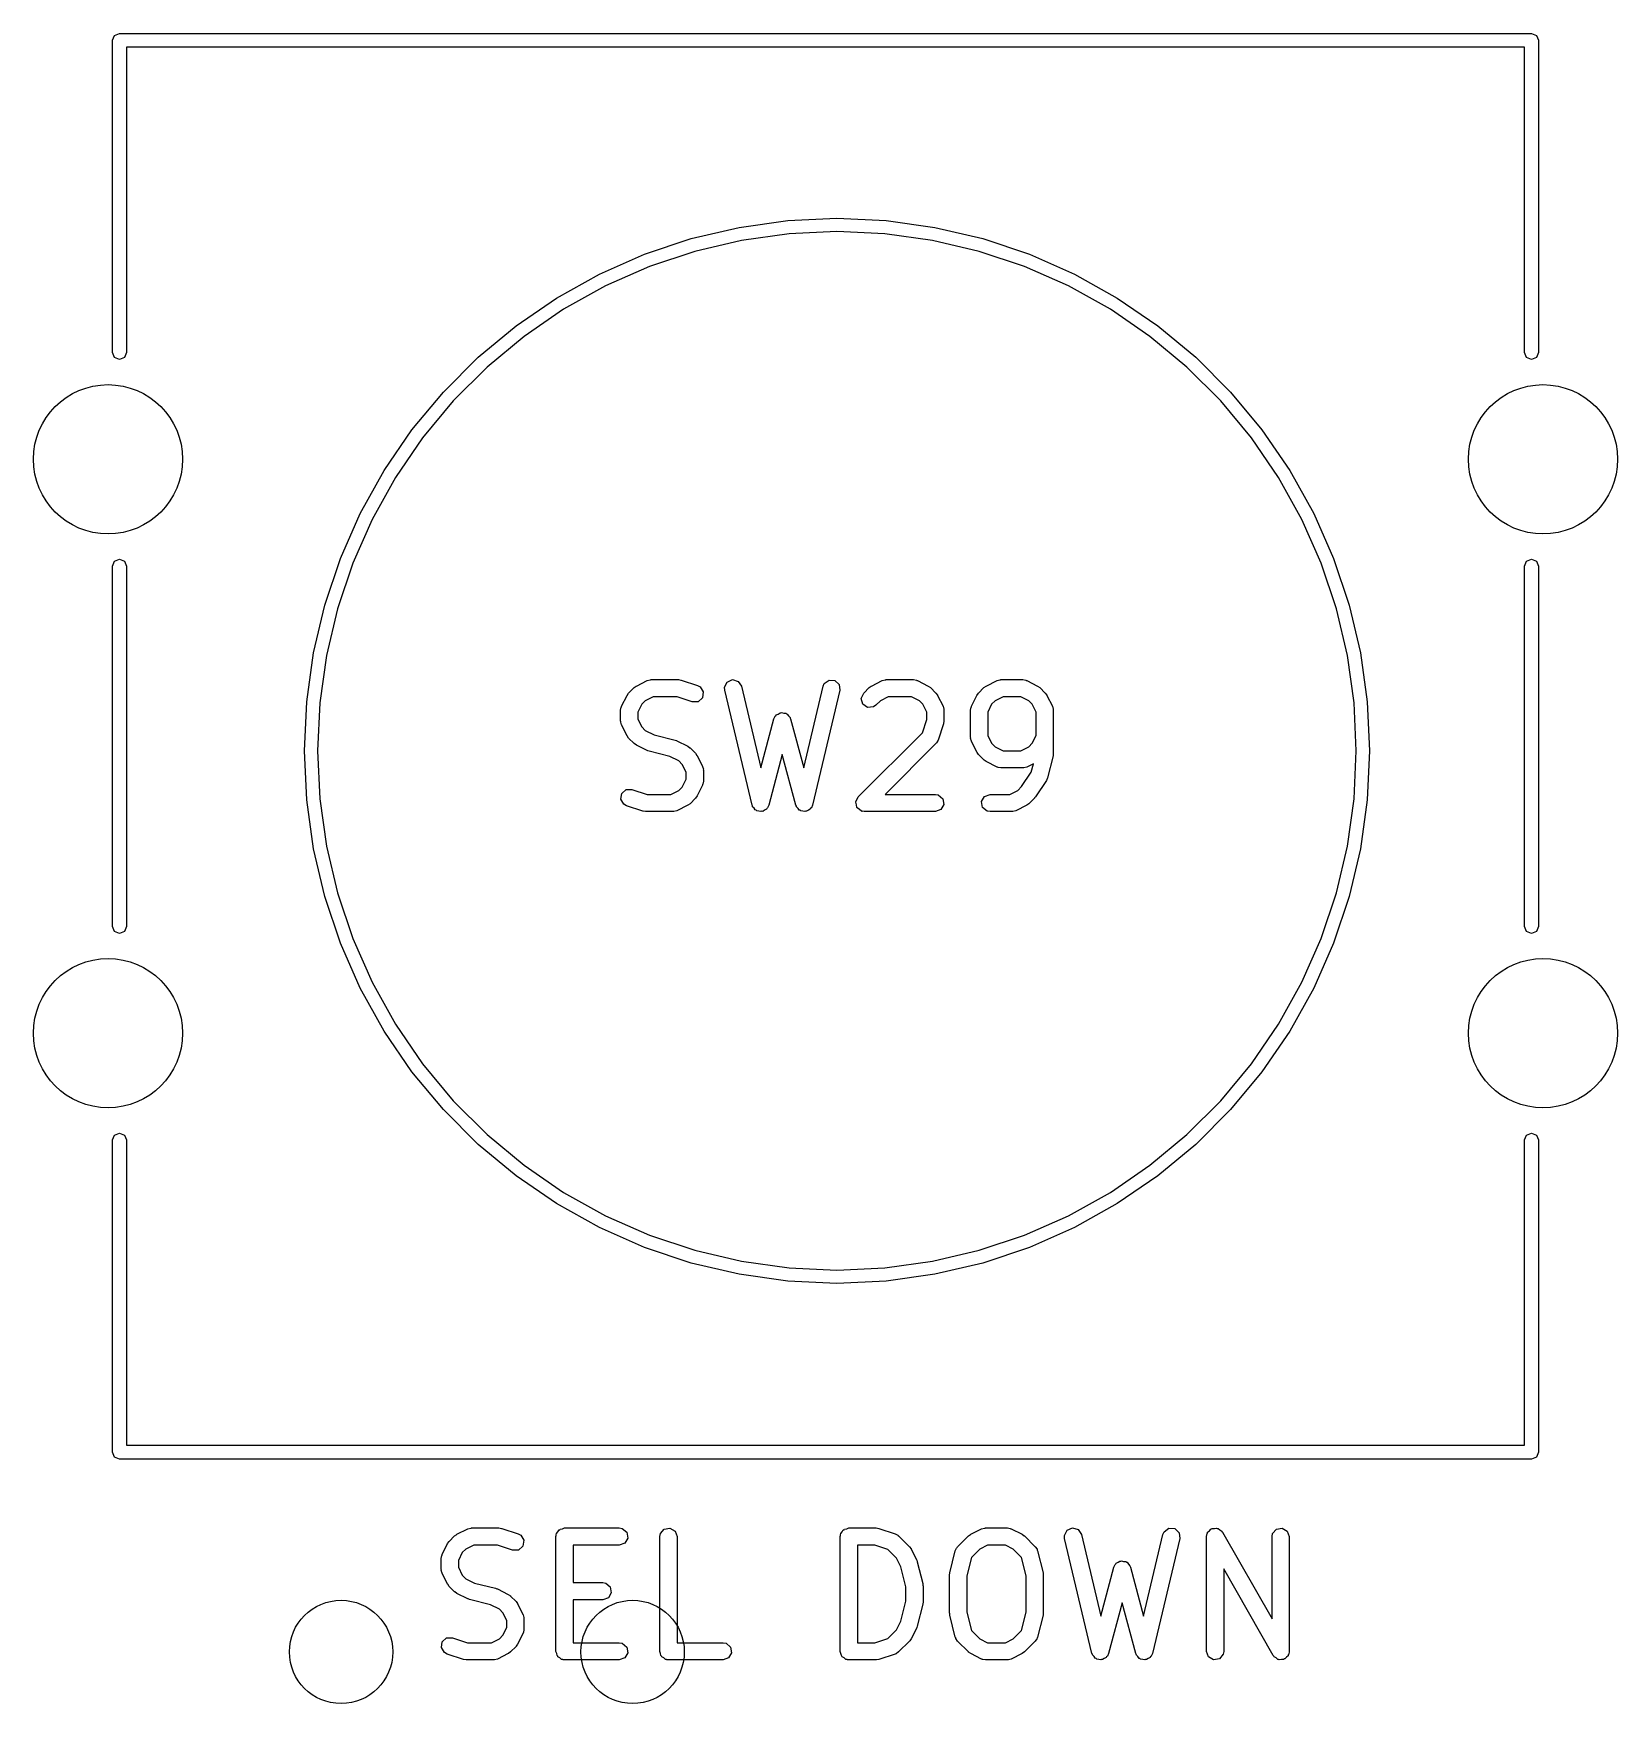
# Model space of a CAD drawing. Extents: x 36 to 247, y -101 to -40.
# Drawn here: x 210.02 to 223.82, y -78.5 to -63.95 of the extents above; entities that cross this region are included whole.
import ezdxf

# ---------------------------------------------------------------- set-up
doc = ezdxf.new("R2010")
doc.units = 0
doc.layers.add('BLACK', color=7, linetype='CONTINUOUS')

msp = doc.modelspace()

# ---------------------------------------------------------------- linework, layer by layer
at = {"layer": 'BLACK', "linetype": 'CONTINUOUS'}
for p, q in [((210.71, -64.01), (210.727574, -63.967574)), ((210.71, -66.73), (210.71, -64.01)), ((210.727574, -63.967574), (210.77, -63.95)), ((210.77, -63.95), (223.07, -63.95)), ((223.07, -63.95), (223.112426, -63.967574)), ((223.112426, -63.967574), (223.13, -64.01)), ((223.13, -64.01), (223.13, -66.73)), ((223.01, -64.07), (210.83, -64.07)), ((210.83, -64.07), (210.83, -66.73)), ((223.01, -66.73), (223.01, -64.07)), ((216.167577, -65.639939), (216.591962, -65.580739)), ((216.591962, -65.580739), (217.02, -65.56095)), ((217.02, -65.56095), (217.448038, -65.580739)), ((217.448038, -65.580739), (217.872423, -65.639939)), ((215.344182, -65.874215), (215.750464, -65.738043)), ((215.750464, -65.738043), (216.167577, -65.639939)), ((216.18874, -65.753151), (215.781982, -65.848819)), ((216.602589, -65.695421), (216.18874, -65.753151)), ((217.02, -65.676123), (216.602589, -65.695421)), ((217.437411, -65.695421), (217.02, -65.676123)), ((217.85126, -65.753151), (217.437411, -65.695421)), ((218.258018, -65.848819), (217.85126, -65.753151)), ((217.872423, -65.639939), (218.289536, -65.738043)), ((218.289536, -65.738043), (218.695818, -65.874215)), ((214.952197, -66.047293), (215.344182, -65.874215)), ((215.781982, -65.848819), (215.385787, -65.98161)), ((218.654213, -65.98161), (218.258018, -65.848819)), ((218.695818, -65.874215), (219.087803, -66.047293)), ((214.577855, -66.2558), (214.952197, -66.047293)), ((215.385787, -65.98161), (215.003535, -66.150391)), ((219.036465, -66.150391), (218.654213, -65.98161)), ((219.087803, -66.047293), (219.462145, -66.2558)), ((215.003535, -66.150391), (214.638486, -66.353722)), ((219.401514, -66.353722), (219.036465, -66.150391)), ((214.224348, -66.497958), (214.577855, -66.2558)), ((219.462145, -66.2558), (219.815652, -66.497958)), ((214.638486, -66.353722), (214.293755, -66.589868)), ((219.746245, -66.589868), (219.401514, -66.353722)), ((213.894692, -66.771701), (214.224348, -66.497958)), ((214.293755, -66.589868), (213.972284, -66.856815)), ((220.067716, -66.856815), (219.746245, -66.589868)), ((219.815652, -66.497958), (220.145308, -66.771701)), ((210.727574, -66.772426), (210.71, -66.73)), ((210.77, -66.79), (210.727574, -66.772426)), ((210.812426, -66.772426), (210.77, -66.79)), ((210.83, -66.73), (210.812426, -66.772426)), ((213.591701, -67.074692), (213.894692, -66.771701)), ((220.145308, -66.771701), (220.448299, -67.074692)), ((223.027574, -66.772426), (223.01, -66.73)), ((223.07, -66.79), (223.027574, -66.772426)), ((223.112426, -66.772426), (223.07, -66.79)), ((223.13, -66.73), (223.112426, -66.772426)), ((213.972284, -66.856815), (213.676815, -67.152284)), ((220.363185, -67.152284), (220.067716, -66.856815)), ((213.317958, -67.404348), (213.591701, -67.074692)), ((220.448299, -67.074692), (220.722042, -67.404348)), ((213.676815, -67.152284), (213.409868, -67.473755)), ((220.630132, -67.473755), (220.363185, -67.152284)), ((213.0758, -67.757855), (213.317958, -67.404348)), ((213.409868, -67.473755), (213.173722, -67.818486)), ((220.866278, -67.818486), (220.630132, -67.473755)), ((220.722042, -67.404348), (220.9642, -67.757855)), ((212.867293, -68.132197), (213.0758, -67.757855)), ((220.9642, -67.757855), (221.172707, -68.132197)), ((213.173722, -67.818486), (212.970391, -68.183535)), ((221.069609, -68.183535), (220.866278, -67.818486)), ((212.694215, -68.524182), (212.867293, -68.132197)), ((212.970391, -68.183535), (212.80161, -68.565787)), ((221.23839, -68.565787), (221.069609, -68.183535)), ((221.172707, -68.132197), (221.345785, -68.524182)), ((210.727574, -68.547574), (210.77, -68.53)), ((210.77, -68.53), (210.812426, -68.547574)), ((212.558043, -68.930464), (212.694215, -68.524182)), ((221.345785, -68.524182), (221.481957, -68.930464)), ((223.027574, -68.547574), (223.07, -68.53)), ((223.07, -68.53), (223.112426, -68.547574)), ((210.71, -68.59), (210.727574, -68.547574)), ((210.71, -71.73), (210.71, -68.59)), ((210.812426, -68.547574), (210.83, -68.59)), ((210.83, -68.59), (210.83, -71.73)), ((212.80161, -68.565787), (212.668819, -68.961982)), ((221.371181, -68.961982), (221.23839, -68.565787)), ((223.01, -68.59), (223.027574, -68.547574)), ((223.01, -71.73), (223.01, -68.59)), ((223.112426, -68.547574), (223.13, -68.59)), ((223.13, -68.59), (223.13, -71.73)), ((212.459939, -69.347577), (212.558043, -68.930464)), ((212.668819, -68.961982), (212.573151, -69.36874)), ((221.466849, -69.36874), (221.371181, -68.961982)), ((221.481957, -68.930464), (221.580061, -69.347577)), ((212.400739, -69.771962), (212.459939, -69.347577)), ((212.573151, -69.36874), (212.515421, -69.782589)), ((221.524579, -69.782589), (221.466849, -69.36874)), ((221.580061, -69.347577), (221.639261, -69.771962)), ((215.205062, -69.697024), (215.252681, -69.649405)), ((215.252681, -69.649405), (215.271047, -69.636545)), ((215.271047, -69.636545), (215.272173, -69.635356)), ((215.272173, -69.635356), (215.367411, -69.587737)), ((215.367411, -69.587737), (215.392377, -69.580311)), ((215.392377, -69.580311), (215.396738, -69.581352)), ((215.396738, -69.581352), (215.400952, -69.579819)), ((215.400952, -69.579819), (215.639047, -69.579819)), ((215.639047, -69.579819), (215.661129, -69.583712)), ((215.661129, -69.583712), (215.662764, -69.583668)), ((215.662764, -69.583668), (215.805621, -69.631287)), ((215.805621, -69.631287), (215.828526, -69.643689)), ((215.828526, -69.643689), (215.855381, -69.687402)), ((215.855381, -69.687402), (215.847856, -69.73815)), ((216.040736, -69.646188), (216.063714, -69.600319)), ((216.042278, -69.672191), (216.040736, -69.646188)), ((216.280373, -70.672191), (216.042278, -69.672191)), ((216.063714, -69.600319), (216.1108, -69.57995)), ((216.1108, -69.57995), (216.159962, -69.594614)), ((216.159962, -69.594614), (216.188198, -69.637447)), ((216.188198, -69.637447), (216.357449, -70.348303)), ((216.730168, -70.348303), (216.899421, -69.637448)), ((217.045341, -69.672191), (216.807245, -70.672191)), ((216.899421, -69.637448), (216.909762, -69.613541)), ((216.909762, -69.613541), (216.950945, -69.582948)), ((216.950945, -69.582948), (217.002159, -69.585983)), ((217.002159, -69.585983), (217.039438, -69.621228)), ((217.039438, -69.621228), (217.045341, -69.672191)), ((217.252681, -69.697024), (217.3003, -69.649405)), ((217.3003, -69.649405), (217.318666, -69.636545)), ((217.318666, -69.636545), (217.319792, -69.635356)), ((217.319792, -69.635356), (217.41503, -69.587737)), ((217.41503, -69.587737), (217.439996, -69.580311)), ((217.439996, -69.580311), (217.444357, -69.581352)), ((217.444357, -69.581352), (217.448571, -69.579819)), ((217.448571, -69.579819), (217.686666, -69.579819)), ((217.686666, -69.579819), (217.712318, -69.584342)), ((217.712318, -69.584342), (217.715753, -69.587224)), ((217.715753, -69.587224), (217.720207, -69.587737)), ((217.720207, -69.587737), (217.815445, -69.635356)), ((217.815445, -69.635356), (217.833455, -69.648714)), ((217.833455, -69.648714), (217.834937, -69.649405)), ((217.834937, -69.649405), (217.882556, -69.697024)), ((218.252681, -69.697024), (218.3003, -69.649405)), ((218.3003, -69.649405), (218.318666, -69.636545)), ((218.318666, -69.636545), (218.319792, -69.635356)), ((218.319792, -69.635356), (218.41503, -69.587737)), ((218.41503, -69.587737), (218.439996, -69.580311)), ((218.439996, -69.580311), (218.444357, -69.581352)), ((218.444357, -69.581352), (218.448571, -69.579819)), ((218.448571, -69.579819), (218.639047, -69.579819)), ((218.639047, -69.579819), (218.664699, -69.584342)), ((218.664699, -69.584342), (218.668134, -69.587224)), ((218.668134, -69.587224), (218.672588, -69.587737)), ((218.672588, -69.587737), (218.767826, -69.635356)), ((218.767826, -69.635356), (218.785836, -69.648714)), ((218.785836, -69.648714), (218.787318, -69.649405)), ((218.787318, -69.649405), (218.834937, -69.697024)), ((212.38095, -70.2), (212.400739, -69.771962)), ((212.515421, -69.782589), (212.496123, -70.2)), ((215.135476, -69.845295), (215.139999, -69.819643)), ((215.139999, -69.819643), (215.142881, -69.816207)), ((215.142881, -69.816207), (215.143394, -69.811754)), ((215.143394, -69.811754), (215.191013, -69.716516)), ((215.191013, -69.716516), (215.204371, -69.698505)), ((215.204371, -69.698505), (215.205062, -69.697024)), ((215.319734, -69.794484), (215.285476, -69.863)), ((215.350141, -69.764077), (215.319734, -69.794484)), ((215.418657, -69.729819), (215.350141, -69.764077)), ((215.626877, -69.729819), (215.418657, -69.729819)), ((215.758186, -69.773589), (215.626877, -69.729819)), ((215.80947, -69.772188), (215.758186, -69.773589)), ((215.847856, -69.73815), (215.80947, -69.772188)), ((217.231, -69.743521), (217.252681, -69.697024)), ((217.244277, -69.793075), (217.231, -69.743521)), ((217.286303, -69.822502), (217.244277, -69.793075)), ((217.33741, -69.81803), (217.286303, -69.822502)), ((217.358747, -69.80309), (217.33741, -69.81803)), ((217.39776, -69.764077), (217.358747, -69.80309)), ((217.466276, -69.729819), (217.39776, -69.764077)), ((217.668961, -69.729819), (217.466276, -69.729819)), ((217.737477, -69.764077), (217.668961, -69.729819)), ((217.767884, -69.794484), (217.737477, -69.764077)), ((217.802142, -69.863), (217.767884, -69.794484)), ((217.882556, -69.697024), (217.895415, -69.71539)), ((217.895415, -69.71539), (217.896605, -69.716516)), ((217.896605, -69.716516), (217.944224, -69.811754)), ((217.944224, -69.811754), (217.95165, -69.83672)), ((217.95165, -69.83672), (217.950608, -69.841081)), ((218.183095, -69.845295), (218.187618, -69.819643)), ((218.187618, -69.819643), (218.1905, -69.816207)), ((218.1905, -69.816207), (218.191013, -69.811754)), ((218.191013, -69.811754), (218.238632, -69.716516)), ((218.238632, -69.716516), (218.25199, -69.698505)), ((218.25199, -69.698505), (218.252681, -69.697024)), ((218.367353, -69.794484), (218.333095, -69.863)), ((218.39776, -69.764077), (218.367353, -69.794484)), ((218.466276, -69.729819), (218.39776, -69.764077)), ((218.621342, -69.729819), (218.466276, -69.729819)), ((218.689858, -69.764077), (218.621342, -69.729819)), ((218.720265, -69.794484), (218.689858, -69.764077)), ((218.754523, -69.863), (218.720265, -69.794484)), ((218.834937, -69.697024), (218.847796, -69.71539)), ((218.847796, -69.71539), (218.848986, -69.716516)), ((218.848986, -69.716516), (218.896605, -69.811754)), ((218.896605, -69.811754), (218.904031, -69.83672)), ((218.904031, -69.83672), (218.902989, -69.841081)), ((221.543877, -70.2), (221.524579, -69.782589)), ((221.639261, -69.771962), (221.65905, -70.2)), ((215.135476, -69.940533), (215.135476, -69.845295)), ((215.137009, -69.944746), (215.135476, -69.940533)), ((215.135968, -69.949107), (215.137009, -69.944746)), ((215.143394, -69.974074), (215.135968, -69.949107)), ((215.191013, -70.069312), (215.143394, -69.974074)), ((215.285476, -69.863), (215.285476, -69.922828)), ((215.285476, -69.922828), (215.319734, -69.991344)), ((216.357449, -70.348303), (216.471341, -69.921208)), ((216.471341, -69.921208), (216.482321, -69.897588)), ((216.482321, -69.897588), (216.487934, -69.893647)), ((216.487934, -69.893647), (216.49084, -69.887436)), ((216.49084, -69.887436), (216.508431, -69.879258)), ((216.508431, -69.879258), (216.524311, -69.868111)), ((216.524311, -69.868111), (216.531143, -69.8687)), ((216.531143, -69.8687), (216.537362, -69.86581)), ((216.537362, -69.86581), (216.556091, -69.870852)), ((216.556091, -69.870852), (216.575425, -69.872521)), ((216.575425, -69.872521), (216.580281, -69.877365)), ((216.580281, -69.877365), (216.5869, -69.879148)), ((216.5869, -69.879148), (216.598006, -69.895049)), ((216.598006, -69.895049), (216.611744, -69.908755)), ((216.611744, -69.908755), (216.612349, -69.915585)), ((216.612349, -69.915585), (216.616277, -69.921208)), ((216.616277, -69.921208), (216.730168, -70.348303)), ((217.76397, -70.042876), (217.802142, -69.928363)), ((217.802142, -69.928363), (217.802142, -69.863)), ((217.948293, -69.964251), (217.900674, -70.107107)), ((217.952142, -69.940533), (217.948248, -69.962615)), ((217.948248, -69.962615), (217.948293, -69.964251)), ((217.950608, -69.841081), (217.952142, -69.845295)), ((217.952142, -69.845295), (217.952142, -69.940533)), ((218.183095, -70.08339), (218.183095, -69.845295)), ((218.333095, -69.863), (218.333095, -70.065685)), ((218.754523, -70.065685), (218.754523, -69.863)), ((218.902989, -69.841081), (218.904523, -69.845295)), ((218.904523, -69.845295), (218.904523, -70.226247)), ((215.192202, -70.070437), (215.191013, -70.069312)), ((215.205062, -70.088804), (215.192202, -70.070437)), ((215.252681, -70.136423), (215.205062, -70.088804)), ((215.319734, -69.991344), (215.350141, -70.021751)), ((215.350141, -70.021751), (215.427128, -70.060244)), ((215.427128, -70.060244), (215.609618, -70.105867)), ((215.609618, -70.105867), (215.62144, -70.111139)), ((215.62144, -70.111139), (215.624969, -70.111546)), ((215.624969, -70.111546), (215.720207, -70.159165)), ((217.205062, -70.601786), (217.76397, -70.042876)), ((217.888271, -70.130012), (217.884451, -70.132358)), ((217.900674, -70.107107), (217.888271, -70.130012)), ((218.184628, -70.087603), (218.183095, -70.08339)), ((218.183587, -70.091964), (218.184628, -70.087603)), ((218.191013, -70.116931), (218.183587, -70.091964)), ((218.238632, -70.212169), (218.191013, -70.116931)), ((218.333095, -70.065685), (218.367353, -70.134201)), ((218.720265, -70.134201), (218.754523, -70.065685)), ((212.400739, -70.628038), (212.38095, -70.2)), ((212.496123, -70.2), (212.515421, -70.617411)), ((215.254162, -70.137114), (215.252681, -70.136423)), ((215.272173, -70.150472), (215.254162, -70.137114)), ((215.367411, -70.198091), (215.272173, -70.150472)), ((215.370939, -70.198497), (215.367411, -70.198091)), ((215.382762, -70.20377), (215.370939, -70.198497)), ((215.565252, -70.249392), (215.382762, -70.20377)), ((215.642239, -70.287886), (215.565252, -70.249392)), ((215.720207, -70.159165), (215.738217, -70.172523)), ((215.738217, -70.172523), (215.739699, -70.173214)), ((215.739699, -70.173214), (215.787318, -70.220833)), ((215.787318, -70.220833), (215.800177, -70.239199)), ((215.800177, -70.239199), (215.801367, -70.240325)), ((215.801367, -70.240325), (215.848986, -70.335563)), ((216.543808, -70.231613), (216.425801, -70.674144)), ((216.661817, -70.674144), (216.543808, -70.231613)), ((217.882556, -70.136423), (217.439161, -70.579819)), ((217.884451, -70.132358), (217.882556, -70.136423)), ((218.239821, -70.213294), (218.238632, -70.212169)), ((218.252681, -70.231661), (218.239821, -70.213294)), ((218.3003, -70.27928), (218.252681, -70.231661)), ((218.367353, -70.134201), (218.39776, -70.164608)), ((218.39776, -70.164608), (218.466276, -70.198866)), ((218.466276, -70.198866), (218.621342, -70.198866)), ((218.621342, -70.198866), (218.689858, -70.164608)), ((218.689858, -70.164608), (218.720265, -70.134201)), ((218.902284, -70.244437), (218.854665, -70.434913)), ((218.904523, -70.226247), (218.901923, -70.240988)), ((218.901923, -70.240988), (218.902284, -70.244437)), ((221.524579, -70.617411), (221.543877, -70.2)), ((221.65905, -70.2), (221.639261, -70.628038)), ((215.672646, -70.318293), (215.642239, -70.287886)), ((215.706904, -70.386809), (215.672646, -70.318293)), ((215.706904, -70.446637), (215.706904, -70.386809)), ((215.848986, -70.335563), (215.856412, -70.360529)), ((215.856412, -70.360529), (215.85537, -70.36489)), ((215.85537, -70.36489), (215.856904, -70.369104)), ((215.856904, -70.369104), (215.856904, -70.464342)), ((218.301781, -70.279971), (218.3003, -70.27928)), ((218.319792, -70.293329), (218.301781, -70.279971)), ((218.41503, -70.340948), (218.319792, -70.293329)), ((218.419483, -70.34146), (218.41503, -70.340948)), ((218.422919, -70.344343), (218.419483, -70.34146)), ((218.448571, -70.348866), (218.422919, -70.344343)), ((218.639047, -70.348866), (218.448571, -70.348866)), ((218.628379, -70.5118), (218.712294, -70.385929)), ((218.64326, -70.347332), (218.639047, -70.348866)), ((218.647621, -70.348374), (218.64326, -70.347332)), ((218.672588, -70.340948), (218.647621, -70.348374)), ((218.730818, -70.311833), (218.672588, -70.340948)), ((218.712294, -70.385929), (218.730818, -70.311833)), ((215.144524, -70.571487), (215.182909, -70.53745)), ((215.182909, -70.53745), (215.234193, -70.536049)), ((215.234193, -70.536049), (215.365503, -70.579819)), ((215.573723, -70.579819), (215.642238, -70.545561)), ((215.642238, -70.545561), (215.672645, -70.515153)), ((215.672645, -70.515153), (215.706904, -70.446637)), ((215.848986, -70.497883), (215.801367, -70.593121)), ((215.849498, -70.493429), (215.848986, -70.497883)), ((215.852381, -70.489994), (215.849498, -70.493429)), ((215.856904, -70.464342), (215.852381, -70.489994)), ((218.526104, -70.579819), (218.594619, -70.545561)), ((218.594619, -70.545561), (218.628379, -70.5118)), ((218.844308, -70.458325), (218.74907, -70.601183)), ((218.84441, -70.457905), (218.844308, -70.458325)), ((218.854665, -70.434913), (218.84441, -70.457905)), ((212.459939, -71.052423), (212.400739, -70.628038)), ((212.515421, -70.617411), (212.573151, -71.03126)), ((215.136999, -70.622236), (215.144524, -70.571487)), ((215.163854, -70.665948), (215.136999, -70.622236)), ((215.186759, -70.678351), (215.163854, -70.665948)), ((215.329615, -70.72597), (215.186759, -70.678351)), ((215.365503, -70.579819), (215.573723, -70.579819)), ((215.720207, -70.674282), (215.624969, -70.721901)), ((215.721331, -70.673094), (215.720207, -70.674282)), ((215.7397, -70.660232), (215.721331, -70.673094)), ((215.787318, -70.612613), (215.7397, -70.660232)), ((215.788008, -70.611131), (215.787318, -70.612613)), ((215.801367, -70.593121), (215.788008, -70.611131)), ((216.284702, -70.678759), (216.280373, -70.672191)), ((216.285398, -70.686597), (216.284702, -70.678759)), ((216.298458, -70.699626), (216.285398, -70.686597)), ((216.308609, -70.715024), (216.298458, -70.699626)), ((216.404857, -70.709319), (216.387927, -70.716642)), ((216.40838, -70.702284), (216.404857, -70.709319)), ((216.414821, -70.697764), (216.40838, -70.702284)), ((216.425801, -70.674144), (216.414821, -70.697764)), ((216.666322, -70.680595), (216.661817, -70.674144)), ((216.667228, -70.68841), (216.666322, -70.680595)), ((216.680633, -70.701083), (216.667228, -70.68841)), ((216.691194, -70.716204), (216.680633, -70.701083)), ((216.787255, -70.707916), (216.770524, -70.715693)), ((216.790589, -70.700787), (216.787255, -70.707916)), ((216.796904, -70.696097), (216.790589, -70.700787)), ((216.807245, -70.672191), (216.796904, -70.696097)), ((217.183381, -70.648283), (217.18483, -70.645175)), ((217.189222, -70.670085), (217.183381, -70.648283)), ((217.184234, -70.641795), (217.195524, -70.622239)), ((217.18483, -70.645175), (217.184234, -70.641795)), ((217.193143, -70.692319), (217.189222, -70.670085)), ((217.19577, -70.694523), (217.193143, -70.692319)), ((217.195524, -70.622239), (217.205062, -70.601786)), ((217.196658, -70.697837), (217.19577, -70.694523)), ((217.215149, -70.710785), (217.196658, -70.697837)), ((217.232443, -70.725296), (217.215149, -70.710785)), ((217.439161, -70.579819), (217.877142, -70.579819)), ((217.877142, -70.579819), (217.902794, -70.584342)), ((217.925351, -70.712272), (217.877142, -70.729819)), ((217.902794, -70.584342), (217.942094, -70.617319)), ((217.951003, -70.667843), (217.925351, -70.712272)), ((217.942094, -70.617319), (217.951003, -70.667843)), ((218.279472, -70.641795), (218.305124, -70.597366)), ((218.288381, -70.692319), (218.279472, -70.641795)), ((218.327681, -70.725296), (218.288381, -70.692319)), ((218.305124, -70.597366), (218.353333, -70.579819)), ((218.353333, -70.579819), (218.526104, -70.579819)), ((218.672588, -70.674282), (218.57735, -70.721901)), ((218.673712, -70.673094), (218.672588, -70.674282)), ((218.692081, -70.660232), (218.673712, -70.673094)), ((218.739699, -70.612613), (218.692081, -70.660232)), ((218.741175, -70.609446), (218.739699, -70.612613)), ((218.74907, -70.601183), (218.741175, -70.609446)), ((221.466849, -71.03126), (221.524579, -70.617411)), ((221.639261, -70.628038), (221.580061, -71.052423)), ((215.33125, -70.725925), (215.329615, -70.72597)), ((215.353333, -70.729819), (215.33125, -70.725925)), ((215.591428, -70.729819), (215.353333, -70.729819)), ((215.595641, -70.728285), (215.591428, -70.729819)), ((215.600002, -70.729327), (215.595641, -70.728285)), ((215.624969, -70.721901), (215.600002, -70.729327)), ((216.316147, -70.717272), (216.308609, -70.715024)), ((216.321718, -70.72283), (216.316147, -70.717272)), ((216.340094, -70.724415), (216.321718, -70.72283)), ((216.357771, -70.729688), (216.340094, -70.724415)), ((216.364993, -70.726563), (216.357771, -70.729688)), ((216.372831, -70.72724), (216.364993, -70.726563)), ((216.387927, -70.716642), (216.372831, -70.72724)), ((216.698788, -70.718248), (216.691194, -70.716204)), ((216.704507, -70.723655), (216.698788, -70.718248)), ((216.72292, -70.724746), (216.704507, -70.723655)), ((216.740732, -70.729542), (216.72292, -70.724746)), ((216.747868, -70.726224), (216.740732, -70.729542)), ((216.755721, -70.72669), (216.747868, -70.726224)), ((216.770524, -70.715693), (216.755721, -70.72669)), ((217.237027, -70.726104), (217.232443, -70.725296)), ((217.238684, -70.727264), (217.237027, -70.726104)), ((217.241972, -70.726976), (217.238684, -70.727264)), ((217.258095, -70.729819), (217.241972, -70.726976)), ((217.877142, -70.729819), (217.258095, -70.729819)), ((218.353333, -70.729819), (218.327681, -70.725296)), ((218.543809, -70.729819), (218.353333, -70.729819)), ((218.548022, -70.728285), (218.543809, -70.729819)), ((218.552383, -70.729327), (218.548022, -70.728285)), ((218.57735, -70.721901), (218.552383, -70.729327)), ((212.558043, -71.469536), (212.459939, -71.052423)), ((212.573151, -71.03126), (212.668819, -71.438018)), ((221.371181, -71.438018), (221.466849, -71.03126)), ((221.580061, -71.052423), (221.481957, -71.469536)), ((212.668819, -71.438018), (212.80161, -71.834213)), ((221.23839, -71.834213), (221.371181, -71.438018)), ((212.694215, -71.875818), (212.558043, -71.469536)), ((221.481957, -71.469536), (221.345785, -71.875818)), ((210.727574, -71.772426), (210.71, -71.73)), ((210.83, -71.73), (210.812426, -71.772426)), ((223.027574, -71.772426), (223.01, -71.73)), ((223.13, -71.73), (223.112426, -71.772426)), ((210.77, -71.79), (210.727574, -71.772426)), ((210.812426, -71.772426), (210.77, -71.79)), ((212.867293, -72.267803), (212.694215, -71.875818)), ((212.80161, -71.834213), (212.970391, -72.216465)), ((221.069609, -72.216465), (221.23839, -71.834213)), ((221.345785, -71.875818), (221.172707, -72.267803)), ((223.07, -71.79), (223.027574, -71.772426)), ((223.112426, -71.772426), (223.07, -71.79)), ((213.0758, -72.642145), (212.867293, -72.267803)), ((212.970391, -72.216465), (213.173722, -72.581514)), ((220.866278, -72.581514), (221.069609, -72.216465)), ((221.172707, -72.267803), (220.9642, -72.642145)), ((213.173722, -72.581514), (213.409868, -72.926245)), ((220.630132, -72.926245), (220.866278, -72.581514)), ((213.317958, -72.995652), (213.0758, -72.642145)), ((220.9642, -72.642145), (220.722042, -72.995652)), ((213.591701, -73.325308), (213.317958, -72.995652)), ((213.409868, -72.926245), (213.676815, -73.247716)), ((220.363185, -73.247716), (220.630132, -72.926245)), ((220.722042, -72.995652), (220.448299, -73.325308)), ((213.894692, -73.628299), (213.591701, -73.325308)), ((213.676815, -73.247716), (213.972284, -73.543185)), ((220.067716, -73.543185), (220.363185, -73.247716)), ((220.448299, -73.325308), (220.145308, -73.628299)), ((210.71, -73.59), (210.727574, -73.547574)), ((210.71, -76.31), (210.71, -73.59)), ((210.727574, -73.547574), (210.77, -73.53)), ((210.77, -73.53), (210.812426, -73.547574)), ((210.812426, -73.547574), (210.83, -73.59)), ((210.83, -73.59), (210.83, -76.25)), ((213.972284, -73.543185), (214.293755, -73.810132)), ((219.746245, -73.810132), (220.067716, -73.543185)), ((223.01, -73.59), (223.027574, -73.547574)), ((223.01, -76.25), (223.01, -73.59)), ((223.027574, -73.547574), (223.07, -73.53)), ((223.07, -73.53), (223.112426, -73.547574)), ((223.112426, -73.547574), (223.13, -73.59)), ((223.13, -73.59), (223.13, -76.31)), ((214.224348, -73.902042), (213.894692, -73.628299)), ((220.145308, -73.628299), (219.815652, -73.902042)), ((214.577855, -74.1442), (214.224348, -73.902042)), ((214.293755, -73.810132), (214.638486, -74.046278)), ((219.401514, -74.046278), (219.746245, -73.810132)), ((219.815652, -73.902042), (219.462145, -74.1442)), ((214.638486, -74.046278), (215.003535, -74.249609)), ((219.036465, -74.249609), (219.401514, -74.046278)), ((214.952197, -74.352707), (214.577855, -74.1442)), ((219.462145, -74.1442), (219.087803, -74.352707)), ((215.003535, -74.249609), (215.385787, -74.41839)), ((218.654213, -74.41839), (219.036465, -74.249609)), ((215.344182, -74.525785), (214.952197, -74.352707)), ((215.385787, -74.41839), (215.781982, -74.551181)), ((218.258018, -74.551181), (218.654213, -74.41839)), ((219.087803, -74.352707), (218.695818, -74.525785)), ((215.750464, -74.661957), (215.344182, -74.525785)), ((215.781982, -74.551181), (216.18874, -74.646849)), ((217.85126, -74.646849), (218.258018, -74.551181)), ((218.695818, -74.525785), (218.289536, -74.661957)), ((216.167577, -74.760061), (215.750464, -74.661957)), ((216.591962, -74.819261), (216.167577, -74.760061)), ((216.18874, -74.646849), (216.602589, -74.704579)), ((216.602589, -74.704579), (217.02, -74.723877)), ((217.02, -74.723877), (217.437411, -74.704579)), ((217.437411, -74.704579), (217.85126, -74.646849)), ((217.872423, -74.760061), (217.448038, -74.819261)), ((218.289536, -74.661957), (217.872423, -74.760061)), ((217.02, -74.83905), (216.591962, -74.819261)), ((217.448038, -74.819261), (217.02, -74.83905)), ((210.727574, -76.352426), (210.71, -76.31)), ((210.77, -76.37), (210.727574, -76.352426)), ((223.07, -76.37), (210.77, -76.37)), ((210.83, -76.25), (223.01, -76.25)), ((223.112426, -76.352426), (223.07, -76.37)), ((223.13, -76.31), (223.112426, -76.352426)), ((213.580061, -77.201754), (213.62768, -77.106516)), ((213.62768, -77.106516), (213.641038, -77.088505)), ((213.641038, -77.088505), (213.641729, -77.087024)), ((213.641729, -77.087024), (213.689348, -77.039405)), ((213.689348, -77.039405), (213.707714, -77.026545)), ((213.707714, -77.026545), (213.70884, -77.025356)), ((213.70884, -77.025356), (213.804078, -76.977737)), ((213.804078, -76.977737), (213.829044, -76.970311)), ((213.829044, -76.970311), (213.833405, -76.971352)), ((213.833405, -76.971352), (213.837619, -76.969819)), ((213.837619, -76.969819), (214.075714, -76.969819)), ((214.075714, -76.969819), (214.097796, -76.973712)), ((214.097796, -76.973712), (214.099431, -76.973668)), ((214.099431, -76.973668), (214.242288, -77.021287)), ((214.242288, -77.021287), (214.265193, -77.033689)), ((214.265193, -77.033689), (214.292048, -77.077402)), ((214.292048, -77.077402), (214.284523, -77.12815)), ((214.572143, -77.044819), (214.57386, -77.035077)), ((214.572143, -78.044819), (214.572143, -77.044819)), ((214.573282, -77.031795), (214.574948, -77.028909)), ((214.57386, -77.035077), (214.573282, -77.031795)), ((214.574948, -77.028909), (214.576666, -77.019167)), ((214.576666, -77.019167), (214.589191, -77.004239)), ((214.589191, -77.004239), (214.598934, -76.987366)), ((214.598934, -76.987366), (214.605292, -76.985051)), ((214.605292, -76.985051), (214.609643, -76.979867)), ((214.609643, -76.979867), (214.628834, -76.976482)), ((214.628834, -76.976482), (214.647143, -76.969819)), ((214.647143, -76.969819), (215.123333, -76.969819)), ((215.123333, -76.969819), (215.148985, -76.974342)), ((215.171542, -77.102272), (215.123333, -77.119819)), ((215.148985, -76.974342), (215.188285, -77.007319)), ((215.197194, -77.057843), (215.171542, -77.102272)), ((215.188285, -77.007319), (215.197194, -77.057843)), ((215.476905, -77.044819), (215.481428, -77.019167)), ((215.476905, -78.044819), (215.476905, -77.044819)), ((215.481428, -77.019167), (215.514405, -76.979867)), ((215.514405, -76.979867), (215.564929, -76.970958)), ((215.564929, -76.970958), (215.609358, -76.99661)), ((215.609358, -76.99661), (215.626905, -77.044819)), ((215.626905, -77.044819), (215.626905, -77.969819)), ((217.048334, -77.044819), (217.050051, -77.035077)), ((217.048334, -78.044819), (217.048334, -77.044819)), ((217.049473, -77.031795), (217.051139, -77.028909)), ((217.050051, -77.035077), (217.049473, -77.031795)), ((217.051139, -77.028909), (217.052857, -77.019167)), ((217.052857, -77.019167), (217.065382, -77.004239)), ((217.065382, -77.004239), (217.075125, -76.987366)), ((217.075125, -76.987366), (217.081483, -76.985051)), ((217.081483, -76.985051), (217.085834, -76.979867)), ((217.085834, -76.979867), (217.105025, -76.976482)), ((217.105025, -76.976482), (217.123334, -76.969819)), ((217.123334, -76.969819), (217.361429, -76.969819)), ((217.361429, -76.969819), (217.383511, -76.973712)), ((217.383511, -76.973712), (217.385146, -76.973668)), ((217.385146, -76.973668), (217.528003, -77.021287)), ((217.528003, -77.021287), (217.550908, -77.033689)), ((217.550908, -77.033689), (217.553255, -77.03751)), ((217.553255, -77.03751), (217.557319, -77.039405)), ((217.557319, -77.039405), (217.652557, -77.134643)), ((218.070301, -77.134643), (218.165539, -77.039405)), ((218.165539, -77.039405), (218.183907, -77.026542)), ((218.183907, -77.026542), (218.185031, -77.025356)), ((218.185031, -77.025356), (218.280269, -76.977737)), ((218.280269, -76.977737), (218.305235, -76.970311)), ((218.305235, -76.970311), (218.309596, -76.971352)), ((218.309596, -76.971352), (218.31381, -76.969819)), ((218.31381, -76.969819), (218.504286, -76.969819)), ((218.504286, -76.969819), (218.529938, -76.974342)), ((218.529938, -76.974342), (218.533373, -76.977224)), ((218.533373, -76.977224), (218.537827, -76.977737)), ((218.537827, -76.977737), (218.633065, -77.025356)), ((218.633065, -77.025356), (218.651075, -77.038714)), ((218.651075, -77.038714), (218.652557, -77.039405)), ((218.652557, -77.039405), (218.747795, -77.134643)), ((219.001213, -77.036188), (219.024191, -76.990319)), ((219.002755, -77.062191), (219.001213, -77.036188)), ((219.24085, -78.062191), (219.002755, -77.062191)), ((219.024191, -76.990319), (219.071277, -76.96995)), ((219.071277, -76.96995), (219.120439, -76.984614)), ((219.120439, -76.984614), (219.148675, -77.027447)), ((219.148675, -77.027447), (219.317926, -77.738303)), ((219.690645, -77.738303), (219.859898, -77.027448)), ((220.005818, -77.062191), (219.767722, -78.062191)), ((219.859898, -77.027448), (219.870239, -77.003541)), ((219.870239, -77.003541), (219.911422, -76.972948)), ((219.911422, -76.972948), (219.962636, -76.975983)), ((219.962636, -76.975983), (219.999915, -77.011228)), ((219.999915, -77.011228), (220.005818, -77.062191)), ((220.23881, -77.044819), (220.243333, -77.019167)), ((220.23881, -78.044819), (220.23881, -77.044819)), ((220.243333, -77.019167), (220.247791, -77.013853)), ((220.247791, -77.013853), (220.249026, -77.00703)), ((220.249026, -77.00703), (220.263885, -76.994673)), ((220.263885, -76.994673), (220.27631, -76.979867)), ((220.27631, -76.979867), (220.283139, -76.978662)), ((220.283139, -76.978662), (220.288473, -76.974228)), ((220.288473, -76.974228), (220.3078, -76.974314)), ((220.3078, -76.974314), (220.326834, -76.970958)), ((220.326834, -76.970958), (220.33284, -76.974426)), ((220.33284, -76.974426), (220.339775, -76.974457)), ((220.339775, -76.974457), (220.354523, -76.986945)), ((220.354523, -76.986945), (220.371263, -76.99661)), ((220.371263, -76.99661), (220.373635, -77.003127)), ((220.373635, -77.003127), (220.378928, -77.007609)), ((220.378928, -77.007609), (220.810238, -77.762402)), ((220.810238, -77.044819), (220.814761, -77.019167)), ((220.810238, -77.762402), (220.810238, -77.044819)), ((220.814761, -77.019167), (220.847738, -76.979867)), ((220.847738, -76.979867), (220.898262, -76.970958)), ((220.898262, -76.970958), (220.942691, -76.99661)), ((220.942691, -76.99661), (220.960238, -77.044819)), ((220.960238, -77.044819), (220.960238, -78.044819)), ((213.572143, -77.235295), (213.576666, -77.209643)), ((213.572143, -77.330533), (213.572143, -77.235295)), ((213.576666, -77.209643), (213.579548, -77.206207)), ((213.579548, -77.206207), (213.580061, -77.201754)), ((213.756401, -77.184484), (213.722143, -77.253)), ((213.722143, -77.253), (213.722143, -77.312828)), ((213.786808, -77.154077), (213.756401, -77.184484)), ((213.855324, -77.119819), (213.786808, -77.154077)), ((214.063544, -77.119819), (213.855324, -77.119819)), ((214.194853, -77.163589), (214.063544, -77.119819)), ((214.246137, -77.162188), (214.194853, -77.163589)), ((214.284523, -77.12815), (214.246137, -77.162188)), ((215.123333, -77.119819), (214.722143, -77.119819)), ((214.722143, -77.119819), (214.722143, -77.446009)), ((217.349259, -77.119819), (217.198334, -77.119819)), ((217.198334, -77.119819), (217.198334, -77.969819)), ((217.463772, -77.15799), (217.349259, -77.119819)), ((217.537885, -77.232103), (217.463772, -77.15799)), ((217.576378, -77.30909), (217.537885, -77.232103)), ((217.652557, -77.134643), (217.665419, -77.153011)), ((217.665419, -77.153011), (217.666606, -77.154135)), ((217.666606, -77.154135), (217.714225, -77.249373)), ((217.714225, -77.249373), (217.717915, -77.261779)), ((218.002954, -77.359962), (218.050573, -77.169486)), ((218.050573, -77.169486), (218.061183, -77.145697)), ((218.061183, -77.145697), (218.067173, -77.14135)), ((218.067173, -77.14135), (218.070301, -77.134643)), ((218.191056, -77.226019), (218.150715, -77.387386)), ((218.262999, -77.154077), (218.191056, -77.226019)), ((218.331515, -77.119819), (218.262999, -77.154077)), ((218.486581, -77.119819), (218.331515, -77.119819)), ((218.555097, -77.154077), (218.486581, -77.119819)), ((218.627039, -77.226019), (218.555097, -77.154077)), ((218.667381, -77.387386), (218.627039, -77.226019)), ((218.747795, -77.134643), (218.762736, -77.15598)), ((218.762736, -77.15598), (218.763381, -77.163353)), ((218.763381, -77.163353), (218.767523, -77.169486)), ((218.767523, -77.169486), (218.815142, -77.359962)), ((219.468908, -77.269258), (219.484788, -77.258111)), ((219.484788, -77.258111), (219.49162, -77.2587)), ((219.49162, -77.2587), (219.497839, -77.25581)), ((219.497839, -77.25581), (219.516568, -77.260852)), ((213.573676, -77.334746), (213.572143, -77.330533)), ((213.572635, -77.339107), (213.573676, -77.334746)), ((213.580061, -77.364074), (213.572635, -77.339107)), ((213.62768, -77.459312), (213.580061, -77.364074)), ((213.722143, -77.312828), (213.756401, -77.381344)), ((213.756401, -77.381344), (213.786808, -77.411751)), ((217.619762, -77.482624), (217.576378, -77.30909)), ((217.717915, -77.261779), (217.719904, -77.264724)), ((217.719904, -77.264724), (217.767523, -77.4552)), ((218.000715, -77.378152), (218.003314, -77.36341)), ((218.000715, -77.711485), (218.000715, -77.378152)), ((218.003314, -77.36341), (218.002954, -77.359962)), ((218.150715, -77.387386), (218.150715, -77.702251)), ((218.667381, -77.702251), (218.667381, -77.387386)), ((218.815142, -77.359962), (218.816195, -77.374894)), ((218.816195, -77.374894), (218.817381, -77.378152)), ((218.817381, -77.378152), (218.817381, -77.711485)), ((219.317926, -77.738303), (219.431818, -77.311208)), ((219.431818, -77.311208), (219.442798, -77.287588)), ((219.442798, -77.287588), (219.448411, -77.283647)), ((219.448411, -77.283647), (219.451317, -77.277436)), ((219.451317, -77.277436), (219.468908, -77.269258)), ((219.516568, -77.260852), (219.535902, -77.262521)), ((219.535902, -77.262521), (219.540758, -77.267365)), ((219.540758, -77.267365), (219.547377, -77.269148)), ((219.547377, -77.269148), (219.558483, -77.285049)), ((219.558483, -77.285049), (219.572221, -77.298755)), ((219.572221, -77.298755), (219.572826, -77.305585)), ((219.572826, -77.305585), (219.576754, -77.311208)), ((219.576754, -77.311208), (219.690645, -77.738303)), ((220.82012, -78.08203), (220.38881, -77.327235)), ((220.38881, -77.327235), (220.38881, -78.044819)), ((213.628869, -77.460437), (213.62768, -77.459312)), ((213.641729, -77.478804), (213.628869, -77.460437)), ((213.689348, -77.526423), (213.641729, -77.478804)), ((213.690829, -77.527114), (213.689348, -77.526423)), ((213.70884, -77.540472), (213.690829, -77.527114)), ((213.804078, -77.588091), (213.70884, -77.540472)), ((213.786808, -77.411751), (213.863795, -77.450244)), ((213.863795, -77.450244), (214.046285, -77.495867)), ((214.046285, -77.495867), (214.058107, -77.501139)), ((214.058107, -77.501139), (214.061636, -77.501546)), ((214.061636, -77.501546), (214.156874, -77.549165)), ((214.156874, -77.549165), (214.174884, -77.562523)), ((214.722143, -77.446009), (214.980476, -77.446009)), ((214.980476, -77.446009), (215.006128, -77.450532)), ((215.006128, -77.450532), (215.045428, -77.483509)), ((215.054337, -77.534033), (215.028685, -77.578462)), ((215.045428, -77.483509), (215.054337, -77.534033)), ((217.619762, -77.607013), (217.619762, -77.482624)), ((217.767523, -77.4552), (217.768576, -77.470132)), ((217.768576, -77.470132), (217.769762, -77.47339)), ((217.769762, -77.47339), (217.769762, -77.616247)), ((213.807606, -77.588497), (213.804078, -77.588091)), ((213.819429, -77.59377), (213.807606, -77.588497)), ((214.001919, -77.639392), (213.819429, -77.59377)), ((214.078906, -77.677886), (214.001919, -77.639392)), ((214.109313, -77.708293), (214.078906, -77.677886)), ((214.174884, -77.562523), (214.176366, -77.563214)), ((214.176366, -77.563214), (214.223985, -77.610833)), ((214.223985, -77.610833), (214.236844, -77.629199)), ((214.236844, -77.629199), (214.238034, -77.630325)), ((214.238034, -77.630325), (214.285653, -77.725563)), ((214.980476, -77.596009), (214.722143, -77.596009)), ((214.722143, -77.596009), (214.722143, -77.969819)), ((215.028685, -77.578462), (214.980476, -77.596009)), ((217.576378, -77.780547), (217.619762, -77.607013)), ((217.767523, -77.634437), (217.719904, -77.824913)), ((217.769762, -77.616247), (217.767162, -77.630988)), ((217.767162, -77.630988), (217.767523, -77.634437)), ((219.504285, -77.621613), (219.386278, -78.064144)), ((219.622294, -78.064144), (219.504285, -77.621613)), ((214.109312, -77.905153), (214.143571, -77.836637)), ((214.143571, -77.776809), (214.109313, -77.708293)), ((214.143571, -77.836637), (214.143571, -77.776809)), ((214.285653, -77.725563), (214.293079, -77.750529)), ((214.293079, -77.750529), (214.292037, -77.75489)), ((214.292037, -77.75489), (214.293571, -77.759104)), ((214.293571, -77.759104), (214.293571, -77.854342)), ((217.537884, -77.857534), (217.576378, -77.780547)), ((217.714225, -77.840264), (217.666606, -77.935502)), ((217.714631, -77.836735), (217.714225, -77.840264)), ((217.719904, -77.824913), (217.714631, -77.836735)), ((218.0019, -77.714742), (218.000715, -77.711485)), ((218.002954, -77.729675), (218.0019, -77.714742)), ((218.050573, -77.920151), (218.002954, -77.729675)), ((218.150715, -77.702251), (218.191056, -77.863617)), ((218.627039, -77.863617), (218.667381, -77.702251)), ((218.815142, -77.729675), (218.767523, -77.920151)), ((218.817381, -77.711485), (218.814781, -77.726226)), ((218.814781, -77.726226), (218.815142, -77.729675)), ((213.573666, -78.012236), (213.581191, -77.961487)), ((213.581191, -77.961487), (213.619576, -77.92745)), ((213.619576, -77.92745), (213.67086, -77.926049)), ((213.67086, -77.926049), (213.80217, -77.969819)), ((213.80217, -77.969819), (214.01039, -77.969819)), ((214.01039, -77.969819), (214.078905, -77.935561)), ((214.078905, -77.935561), (214.109312, -77.905153)), ((214.238034, -77.983121), (214.224675, -78.001131)), ((214.285653, -77.887883), (214.238034, -77.983121)), ((214.286165, -77.883429), (214.285653, -77.887883)), ((214.289048, -77.879994), (214.286165, -77.883429)), ((214.293571, -77.854342), (214.289048, -77.879994)), ((214.722143, -77.969819), (215.123333, -77.969819)), ((215.123333, -77.969819), (215.148985, -77.974342)), ((215.148985, -77.974342), (215.188285, -78.007319)), ((215.626905, -77.969819), (216.028095, -77.969819)), ((216.028095, -77.969819), (216.053747, -77.974342)), ((216.053747, -77.974342), (216.093047, -78.007319)), ((217.198334, -77.969819), (217.349259, -77.969819)), ((217.349259, -77.969819), (217.463772, -77.931647)), ((217.463772, -77.931647), (217.537884, -77.857534)), ((217.652558, -77.954993), (217.557319, -78.050233)), ((217.653249, -77.95351), (217.652558, -77.954993)), ((217.666606, -77.935502), (217.653249, -77.95351)), ((218.054715, -77.926283), (218.050573, -77.920151)), ((218.05536, -77.933657), (218.054715, -77.926283)), ((218.070301, -77.954994), (218.05536, -77.933657)), ((218.165539, -78.050233), (218.070301, -77.954994)), ((218.191056, -77.863617), (218.262999, -77.935561)), ((218.262999, -77.935561), (218.331515, -77.969819)), ((218.331515, -77.969819), (218.486581, -77.969819)), ((218.486581, -77.969819), (218.555096, -77.935561)), ((218.555096, -77.935561), (218.627039, -77.863617)), ((218.747796, -77.954993), (218.652557, -78.050233)), ((218.750923, -77.948285), (218.747796, -77.954993)), ((218.756913, -77.94394), (218.750923, -77.948285)), ((218.767523, -77.920151), (218.756913, -77.94394)), ((213.600521, -78.055948), (213.573666, -78.012236)), ((213.623426, -78.068351), (213.600521, -78.055948)), ((213.766282, -78.11597), (213.623426, -78.068351)), ((213.767917, -78.115925), (213.766282, -78.11597)), ((213.79, -78.119819), (213.767917, -78.115925)), ((214.028095, -78.119819), (213.79, -78.119819)), ((214.032308, -78.118285), (214.028095, -78.119819)), ((214.036669, -78.119327), (214.032308, -78.118285)), ((214.061636, -78.111901), (214.036669, -78.119327)), ((214.156874, -78.064282), (214.061636, -78.111901)), ((214.157998, -78.063094), (214.156874, -78.064282)), ((214.176367, -78.050232), (214.157998, -78.063094)), ((214.223985, -78.002613), (214.176367, -78.050232)), ((214.224675, -78.001131), (214.223985, -78.002613)), ((214.578806, -78.063127), (214.572143, -78.044819)), ((214.582191, -78.082319), (214.578806, -78.063127)), ((214.587375, -78.086669), (214.582191, -78.082319)), ((214.58969, -78.093028), (214.587375, -78.086669)), ((214.606563, -78.10277), (214.58969, -78.093028)), ((214.621491, -78.115296), (214.606563, -78.10277)), ((214.631233, -78.117013), (214.621491, -78.115296)), ((214.634119, -78.11868), (214.631233, -78.117013)), ((214.637401, -78.118101), (214.634119, -78.11868)), ((214.647143, -78.119819), (214.637401, -78.118101)), ((215.123333, -78.119819), (214.647143, -78.119819)), ((215.171542, -78.102272), (215.123333, -78.119819)), ((215.197194, -78.057843), (215.171542, -78.102272)), ((215.188285, -78.007319), (215.197194, -78.057843)), ((215.483568, -78.063127), (215.476905, -78.044819)), ((215.486953, -78.082319), (215.483568, -78.063127)), ((215.492137, -78.086669), (215.486953, -78.082319)), ((215.494452, -78.093028), (215.492137, -78.086669)), ((215.511325, -78.10277), (215.494452, -78.093028)), ((215.526253, -78.115296), (215.511325, -78.10277)), ((215.535995, -78.117013), (215.526253, -78.115296)), ((215.538881, -78.11868), (215.535995, -78.117013)), ((215.542163, -78.118101), (215.538881, -78.11868)), ((215.551905, -78.119819), (215.542163, -78.118101)), ((216.028095, -78.119819), (215.551905, -78.119819)), ((216.076304, -78.102272), (216.028095, -78.119819)), ((216.101956, -78.057843), (216.076304, -78.102272)), ((216.093047, -78.007319), (216.101956, -78.057843)), ((217.054997, -78.063127), (217.048334, -78.044819)), ((217.058382, -78.082319), (217.054997, -78.063127)), ((217.063566, -78.086669), (217.058382, -78.082319)), ((217.065881, -78.093028), (217.063566, -78.086669)), ((217.082754, -78.10277), (217.065881, -78.093028)), ((217.097682, -78.115296), (217.082754, -78.10277)), ((217.107424, -78.117013), (217.097682, -78.115296)), ((217.11031, -78.11868), (217.107424, -78.117013)), ((217.113592, -78.118101), (217.11031, -78.11868)), ((217.123334, -78.119819), (217.113592, -78.118101)), ((217.361429, -78.119819), (217.123334, -78.119819)), ((217.362967, -78.119258), (217.361429, -78.119819)), ((217.385146, -78.11597), (217.362967, -78.119258)), ((217.528003, -78.068351), (217.385146, -78.11597)), ((217.531515, -78.065563), (217.528003, -78.068351)), ((217.535982, -78.065173), (217.531515, -78.065563)), ((217.557319, -78.050233), (217.535982, -78.065173)), ((218.167021, -78.050924), (218.165539, -78.050233)), ((218.185031, -78.064282), (218.167021, -78.050924)), ((218.280269, -78.111901), (218.185031, -78.064282)), ((218.284722, -78.112413), (218.280269, -78.111901)), ((218.288158, -78.115296), (218.284722, -78.112413)), ((218.31381, -78.119819), (218.288158, -78.115296)), ((218.504286, -78.119819), (218.31381, -78.119819)), ((218.508499, -78.118285), (218.504286, -78.119819)), ((218.51286, -78.119327), (218.508499, -78.118285)), ((218.537827, -78.111901), (218.51286, -78.119327)), ((218.633065, -78.064282), (218.537827, -78.111901)), ((218.63419, -78.063092), (218.633065, -78.064282)), ((218.652557, -78.050233), (218.63419, -78.063092)), ((219.245179, -78.068759), (219.24085, -78.062191)), ((219.245875, -78.076597), (219.245179, -78.068759)), ((219.258935, -78.089626), (219.245875, -78.076597)), ((219.269086, -78.105024), (219.258935, -78.089626)), ((219.276624, -78.107272), (219.269086, -78.105024)), ((219.282195, -78.11283), (219.276624, -78.107272)), ((219.300571, -78.114415), (219.282195, -78.11283)), ((219.318248, -78.119688), (219.300571, -78.114415)), ((219.32547, -78.116563), (219.318248, -78.119688)), ((219.333308, -78.11724), (219.32547, -78.116563)), ((219.348404, -78.106642), (219.333308, -78.11724)), ((219.365334, -78.099319), (219.348404, -78.106642)), ((219.368857, -78.092284), (219.365334, -78.099319)), ((219.375298, -78.087764), (219.368857, -78.092284)), ((219.386278, -78.064144), (219.375298, -78.087764)), ((219.626799, -78.070595), (219.622294, -78.064144)), ((219.627705, -78.07841), (219.626799, -78.070595)), ((219.64111, -78.091083), (219.627705, -78.07841)), ((219.651671, -78.106204), (219.64111, -78.091083)), ((219.659265, -78.108248), (219.651671, -78.106204)), ((219.664984, -78.113655), (219.659265, -78.108248)), ((219.683397, -78.114746), (219.664984, -78.113655)), ((219.701209, -78.119542), (219.683397, -78.114746)), ((219.708345, -78.116224), (219.701209, -78.119542)), ((219.716198, -78.11669), (219.708345, -78.116224)), ((219.731001, -78.105693), (219.716198, -78.11669)), ((219.747732, -78.097916), (219.731001, -78.105693)), ((219.751066, -78.090787), (219.747732, -78.097916)), ((219.757381, -78.086097), (219.751066, -78.090787)), ((219.767722, -78.062191), (219.757381, -78.086097)), ((220.256357, -78.093028), (220.23881, -78.044819)), ((220.300786, -78.11868), (220.256357, -78.093028)), ((220.35131, -78.109771), (220.300786, -78.11868)), ((220.384287, -78.070471), (220.35131, -78.109771)), ((220.38881, -78.044819), (220.384287, -78.070471)), ((220.825413, -78.086511), (220.82012, -78.08203)), ((220.827785, -78.093028), (220.825413, -78.086511)), ((220.844522, -78.102691), (220.827785, -78.093028)), ((220.859273, -78.115181), (220.844522, -78.102691)), ((220.866207, -78.115211), (220.859273, -78.115181)), ((220.872214, -78.11868), (220.866207, -78.115211)), ((220.891247, -78.115323), (220.872214, -78.11868)), ((220.910575, -78.11541), (220.891247, -78.115323)), ((220.915908, -78.110975), (220.910575, -78.11541)), ((220.922738, -78.109771), (220.915908, -78.110975)), ((220.935162, -78.094964), (220.922738, -78.109771)), ((220.950022, -78.082608), (220.935162, -78.094964)), ((220.951256, -78.075784), (220.950022, -78.082608)), ((220.955715, -78.070471), (220.951256, -78.075784)), ((220.960238, -78.044819), (220.955715, -78.070471))]:
    msp.add_line(p, q, dxfattribs=at)
at = {"layer": 'BLACK'}
for centre, radius in [((210.67, -67.66), 0.65), ((223.17, -67.66), 0.65), ((210.67, -72.66), 0.65), ((223.17, -72.66), 0.65), ((212.7, -78.05), 0.45), ((215.24, -78.05), 0.45)]:
    msp.add_circle(centre, radius, dxfattribs=at)

doc.saveas('drawing.dxf')
